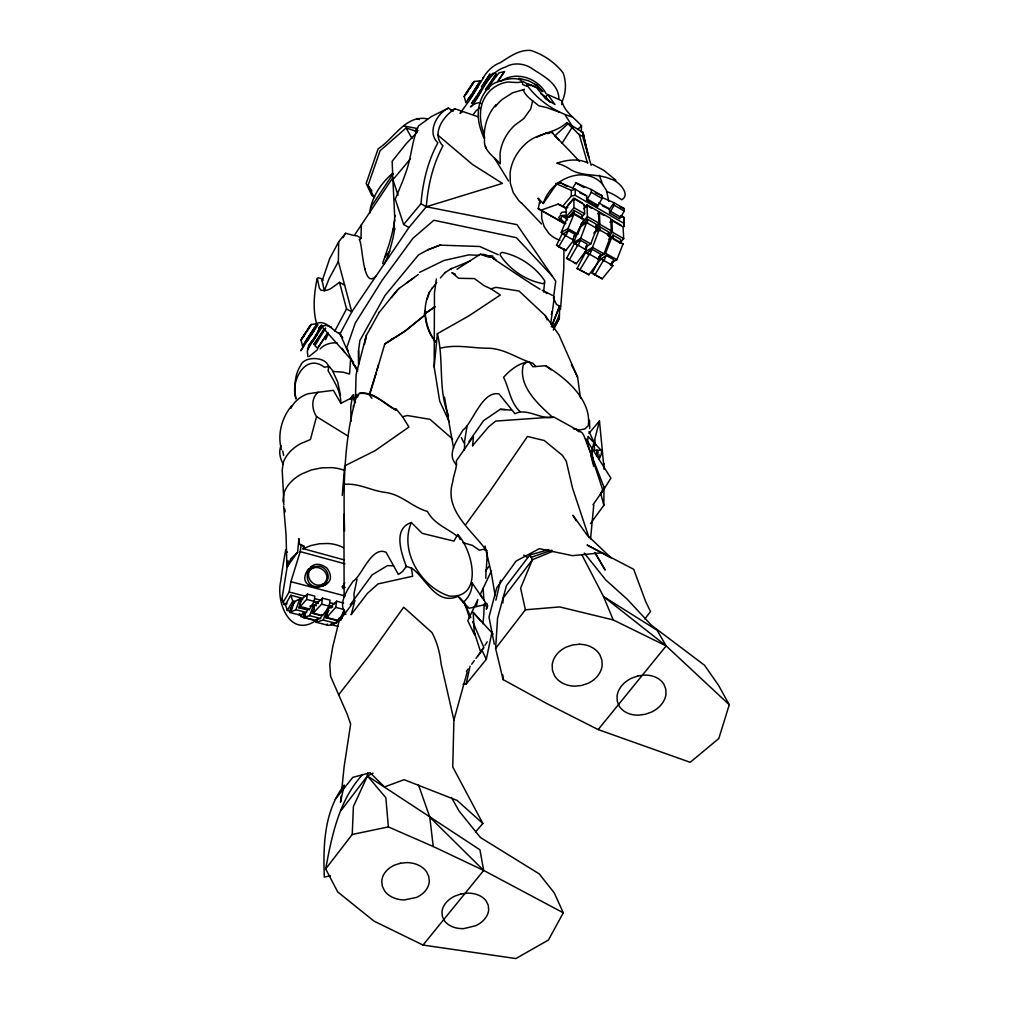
<?xml version="1.0" encoding="UTF-8"?>
<svg xmlns="http://www.w3.org/2000/svg" width="1009" height="1009" viewBox="0 0 1009 1009"><rect width="100%" height="100%" fill="white"/><g stroke="black" fill="none" stroke-linecap="round" stroke-linejoin="round"><path stroke-width="1.5" d="M455.5 274.322L451.868 272.581L458.565 278.282L474.432 278.585L484.106 285.686L491.017 288.851L500.35 294.981L468.996 315.817L437.376 333.664C444.174 360.528 437.729 389.562 448.614 415.847M358.536 364.098L358.561 350.691L359.847 340.638L385.009 295.498L418.495 254.924L427.652 249.904L440.555 244.834M478.468 116.918L455.084 108.846C443.683 115.53 430.767 133.957 442.989 145.826C432.874 164.53 427.955 185.681 426.29 206.769L408.935 227.517L351.775 311.844L340.033 333.891L353.087 363.341L357.64 371.236M591.312 189.49L602.058 195.746L602.058 198.533L597.429 206.643L586.645 200.425L591.299 192.29L591.312 189.49L575.407 182.654M608.742 201.308L606.535 190.55L602.171 183.815A37.447 31.052 -44.4 0 0 579.721 174.885C563.312 175.97 548.114 187.75 543.296 203.477L538.175 198.445L540.017 201.056L540.156 203.225M586.645 200.425L586.67 195.847L575.294 189.263L559.15 182.175M590.442 523.621L603.836 505.332L603.987 486.565M604.126 469.362L599.46 420.917L588.941 433.391M449.27 421.8L439.684 401.103L434.173 367.036L434.463 292.862L436.38 279.001M350.665 358.586L349.543 374.011L343.249 372.233L332.92 371.388M620.636 215.485L623.802 217.301L624.256 226.571L623.89 223.342L575.206 195.292L575.294 189.263L571.359 190.411L555.606 183.436M538.049 198.243L539.79 200.93L538.251 208.573L540.849 210.238L558.128 204.121L562.833 206.076L571.258 196.112L571.359 190.411M338.356 261.558L329.161 278.497L324.33 290.693L322.148 280.906C325.39 280.414 318.68 276.693 317.242 278.181L319.323 287.918L320.786 290.151L324.431 290.731L327.723 289.936A72.181 21.328 -71.3 0 0 331.532 288.095L339.529 282.331L346.541 308.943L351.775 311.844L338.356 261.558L338.709 241.731L345.633 233.281L354.222 235.576L392.64 177.962M553.298 330.082L559.352 318.377L559.604 306.08L556.539 304.504L553.437 298.122L555.757 281.196L516.999 224.654L426.29 206.769L420.993 203.717C422.721 182.629 427.702 161.49 437.856 142.799C426.693 132.318 436.683 113.601 448.324 108.127L453.281 111.091M502.898 602.865L502.974 599.787M375.903 276.239C362.37 290.176 362.899 243.169 359.28 239.726L361.008 238.439L361.348 224.906M355.408 399.564L356.101 374.553L366.343 335.278L370.543 328.064M544.595 282.709L544.658 280.767C535.211 266.565 518.891 255.529 502.116 252.389L500.426 253.246L500.224 255.126C509.558 269.479 526.13 280.704 543.019 283.655L544.595 282.709L543.611 292.03M566.705 122.619L583 132.381C584.93 139.217 578.548 134.765 575.887 131.347A106.752 12.461 34.6 0 0 571.989 127.626L566.705 122.619C554.748 134.197 536.75 132.406 525.033 144.363A41.949 35.29 -45.3 0 0 510.087 172.993L510.302 183.171L513.203 192.505L518.576 200.337A43.866 36.892 -45.3 0 0 521.552 203.112M342.682 337.775L340.033 333.891C332.302 330.902 325.983 319.412 316.536 323.46C312.613 308.981 314.127 293.745 316.99 279.19M451.477 797.564L459.082 811.034L480.423 837.508L539.235 873.882L554.294 892.952L563.287 912.804L548.442 940.022L515.864 958.55L423.023 945.067L373.973 921.103L337.725 891.943L325.68 868.926L352.242 834.468L353.402 806.544L367.44 775.934L367.755 772.944M467.18 672.082L453.911 720.06L452.751 766.916L482.832 823.458L475.706 831.794M298.916 538.718L298.689 543.813L304.037 546.298M357.035 394.279C343.804 438.398 343.3 485.354 344.548 531.062M581.209 132.04L581.537 125.759C574.663 118.154 564.056 111.457 561.937 100.887L547.61 94.43L545.907 96.952L549.93 102.262M486.25 570.703L487.271 552.831M584.236 553.033L605.841 580.011L627.22 599.232L651.347 625.164L704.559 665.284L718.572 685.376L729.267 704.761L718.812 738.512L690.194 762.312L598.173 729.583L546.802 703.55L503.075 679.587L495.621 648.421L497.551 618.214L506.48 585.611L529.788 555L548.921 549.552M369.735 213.189C371.249 197.613 380.973 183.285 392.615 173.283M486.817 606.409L486.351 609.196A21.63 6.432 -41.3 0 0 487.675 605.577L472.187 583.051C472.187 590.505 468.769 597.719 463.068 602.537M590.555 538.894L593.771 504.941M425.104 310.52C425.331 320.938 428.472 332.44 435.043 340.752M485.846 578.308L486.01 570.186M342.265 495.457L344.7 465.855L375.146 450.67L408.935 427.034L402.553 416.78L395.881 408.67M472.59 445.726L473.448 436.304L456.358 460.823C457.153 468.365 453.52 474.634 452.738 481.911C443.771 510.844 472.237 530.204 486.754 551.053M297.605 552.289L290.769 558.835L287.351 566.919L287.439 565.166L287.439 566.276L297.605 552.289L298.904 539.096L298.929 543.876L303.823 546.235L303.217 548.694L344.195 559.894M434.173 367.036L437.376 333.664M464.241 443.38L467.053 426.101M341.13 796.088L340.5 802.231L344.22 785.09C324.003 811.375 323.12 845.428 324.305 877.061L330.41 875.85M341.748 789.959L344.094 766.941L350.653 724.071L347.285 714.397L330.599 676.345L329.779 664.527L332.756 646.731L339.062 621.229L354.928 600.368L351.321 614.355M560.5 309.46L563.779 268.709L563.968 248.605M484.307 133.428C484.85 122.821 489.05 112.516 496.062 104.545M384.265 263.917L388.831 253.927L392.892 238.628L394.696 228.904L393.787 226.571L394.923 215.358M309.284 609.676L314.177 601.364L314.821 596.105L307.316 594.15L300.695 600.178L299.774 607.241L309.284 609.676L309.372 608.906M299.774 607.241L306.635 599.409L307.316 594.15M342.101 618.038L342.858 612.122M550.7 323.914L554.357 296.923L553.991 297.882M288.145 560.827L281.952 598.841L284.336 604.845L283.201 602.133L289.154 592.006L290.895 581.688L300.215 551.633L301.06 545.478M329.199 606.157L330.044 600.141L322.476 598.16L314.253 605.917L313.181 613.195L322.64 615.616L329.199 606.157L321.619 604.189L313.181 613.195M482.756 623.739L483.336 619.614A130.262 40.209 71.1 0 0 484.03 605.047M321.619 604.189L322.476 598.16M471.884 584.564L472.162 583.076M344.712 611.101L338.154 620.485L326.664 617.533L335.732 607.38L336.678 601.213L343.665 603.041M326.664 617.533L327.963 609.272L336.678 601.213M597.795 451.073L597.757 453.445L596.874 449.863M364.476 344.384L365.926 336.691M365.271 341.004L366.544 334.975M462.286 111.848L460.041 113.323L470.118 99.424L483.639 77.529L482.933 78.172C486.906 71.462 492.569 65.459 500.06 62.785C509.293 57.046 518.866 49.504 530.734 50.45C543.195 54.335 555.127 62.571 563.11 72.9C566.528 82.322 566.263 93.282 561.685 102.3L561.874 104.532M325.68 868.926C331.81 835.704 339.011 800.112 362.66 774.471M463.068 684.266L466.108 684.152L486.313 659.306L492.039 631.823M587.604 442.447L587.982 436.405L601.667 450.809L601.225 454.542L599.094 459.309L599.005 454.403M466.108 684.152L470.08 666.117M592.989 504.803L604.454 488.381L583.82 435.472L581.991 432.596L553.55 416.881L552.781 417.373C538.365 404.483 517.768 386.006 523.356 364.728L527.177 361.928L528.968 361.752L532.866 366.772L545.667 365.699C565.683 377.858 591.753 399.778 588.31 425.647L584.816 428.964L579.242 429.96L573.276 428.762M476.261 606.434L477.825 599.523L467.785 620.699L474.344 634.371L473.183 612.413L493.086 634.068M495.886 600.204L500.578 580.162M532.638 100.9L530.696 109.022L523.747 118.621L514.792 125.217A41.609 35.227 -45.8 0 0 500.035 153.696L500.262 163.849C493.943 156.635 483.488 150.795 484.471 139.746M322.148 280.906L329.703 258.581L338.709 241.731M599.46 420.917L590.732 454.971L593.658 466.208L591.854 450.594M376.862 370.618L384.795 343.918L405.265 330.876L424.928 314.972L426.101 312.941M378.501 364.917L369.307 394.633M352.267 396.196L349.82 398.807L340.853 403.323L333.361 390.332L318.15 392.287C310.797 398.278 311.844 409.339 316.549 416.641L310.419 439.558L300.959 443.493A38.594 27.243 -12.6 0 0 283.226 462.828L282.217 470.257L283.895 501.839M551.318 314.367L552.188 311.403M552.781 417.373C540.13 419.441 526.584 407.598 514.956 413.728L499.077 393.951C482.163 390.269 472.578 423.288 462.942 430.074C457.304 439.874 445.814 454.794 456.724 464.998M342.946 588.625L344.725 582.66M369.786 394.292L376.496 372.371M353.491 394.67L353.44 394.809A157.82 80.203 37.4 0 0 350.741 407.295L351.056 421.321M427.198 299.181L429.38 292.244L432.47 287.805M429.594 291.929C421.724 308.212 424.284 328.442 435.749 342.228M406.4 566.276L402.553 571.51L398.391 574.449L386.081 552.314C371.552 545.402 361.613 576.555 353.1 581.184C346.945 590.416 337.473 603.622 345.91 614.38M382.575 263.5L388.831 245.073A163.042 32.502 -61 0 0 393.106 229.056A165.489 32.969 -61 0 0 394.834 219.899M307.947 329.098L311.075 324.557L317.04 323.675L302.523 345.999L301.01 340.008L305.765 332.402M374.276 197.663L368.045 185.454L380.078 150.732L406.11 127.979L414.964 130.855L418.003 130.539M298.967 614.809L299.332 613.8M302.814 599.787L299.812 599.005L293.733 601.818L289.835 612.476L300.316 615.149L306.433 612.438L307.896 608.427M291.475 610.218L293.972 602.587L290.125 609.108L290.945 611.656L290.201 611.467M289.835 612.476L295.889 609.726L299.812 599.005M306.118 609.613L298.752 607.721L301.325 600.645M559.516 306.042L551.292 326.828M339.037 618.176L337.574 622.124L330.99 624.584L331.356 623.575M340.752 620.409L342.316 616.171M560.386 214.022L562.026 212.155L566.541 211.903M585.144 249.248L587.112 244.027L580.352 240.243L576.316 242.765L575.811 244.102M586.103 246.789L590.769 243.888L596.622 228.286L586.595 222.585L579.607 227.038M598.614 259.3L600.582 254.079L591.955 249.248L586.86 253.145L589.975 254.482L591.955 249.248M598.867 256.942L604.013 253.852L610.659 236.144L599.22 229.636L593.86 232.953M576.227 244.027L573.705 242.627L580.692 238.225L586.595 222.585M580.352 240.243L578.371 245.464L574.487 243.371L566.617 258.354L569.303 259.855L577.766 245.111M573.705 242.627L579.078 228.45M585.939 249.135L587.049 246.183M588.247 253.978L584.816 252.073L592.497 247.394L599.22 229.636M311.075 324.557L308.439 328.846M317.494 618.58L316.094 622.238L323.233 620.056L327.711 608.402M335.089 620.043L325.718 617.634L328.455 610.495M326.929 625L327.32 623.991M316.094 622.238L328.518 625.403L335.745 623.259L336.855 620.346M302.523 345.999L303.28 344.573M559.604 306.307L551.822 326.235M304.958 613.434L303.368 617.521L314.24 620.283L320.484 618.467L322.022 614.494M305.462 615.061L304.403 617.785L303.558 615.225L305.021 612.74M303.368 617.521L309.549 615.667L313.673 605.047L316.397 605.753M319.601 615.162L312.273 613.283L314.177 608.377M464.682 442.585L464.392 450.342M611.656 264.875L613.724 259.603L606.132 255.34L601.112 258.96M612.286 262.214L616.903 259.691L623.058 243.926L611.731 237.493L608.843 239.12M602.411 259.25L598.627 257.131L605.514 253.309L611.731 237.493M606.132 255.34L604.063 260.625L599.787 258.216L592.182 273.162L602.234 278.825L612.98 265.607L610.495 264.207M281.082 445.675C278.358 451.679 280.174 458.742 283.277 464.266M572.797 239.675L574.991 234.328L568.193 230.506L563.299 234L565.973 235.866L568.193 230.506M573.642 236.32L577.716 234.088L583.87 219.13L574.184 213.618L567.411 217.452L561.218 232.373L566.074 235.097M559.44 314.43L556.741 320.988L552.617 327.37M561.218 232.373L567.991 228.614L574.184 213.618M357.35 397.269L359.204 393.56C373.317 391.555 384.29 404.004 395.831 410.184M334.824 331.028L346.541 308.943M325.566 339.667L328.013 334.345M351.094 614.746L367.226 593.595L377.984 583.934L412.668 576.24L411.382 568.017M357.035 579.229L353.919 594.011L354.285 599.75M411.369 522.536C399.072 550.927 421.018 587.112 449.232 596.054C484.232 598.917 472.666 550.17 457.745 534.467L453.924 541.101L422.191 533.357L411.369 522.536C392.413 528.602 401.582 553.487 406.299 566.415M480.297 594.326L491.509 570.69M472.313 83.987L474.028 81.527L480.309 80.859L472.754 92.878M318.062 331.406L317.419 332.566M573.768 240.23L565.658 250.61L558.696 246.764L556.489 245.162L562.328 233.457L563.299 234M468.012 99.248L469.122 98.037M471.468 94.644L465.906 102.54L466.259 101.846M425.874 313.257L435.245 306.496M313.736 330.75L314.455 329.59L313.522 330.889M474.142 81.464L472.023 84.907M465.906 102.54L464.178 96.486L465.59 94.178M465.111 94.985L466.826 92.79M577.06 268.495L585.51 252.452L589.407 254.117L579.935 269.794L577.06 268.495L588.953 274.763L599.964 260.007L589.016 253.94M602.512 489.97L600.721 493.363L603.836 505.332M609.575 212.962L609.486 209.027L614.103 202.746L624.205 208.623L624.281 211.07L619.703 218.751L609.575 212.962L614.178 205.243L614.103 202.746L601.805 197.398M485.783 603.874L485.316 605.993L484.383 603.395M370.328 328.366L379.334 312.159M476.803 88.224L476.942 87.783M470.396 97.608L470.017 98.365L472.401 95.01M465.855 524.428L488.179 493.754L527.48 436.456L544.255 440.529L562.29 455.248L566.226 461.063L572.444 487.826L589.004 537.658M350.476 399.4L352.507 395.768L355.597 402.301M554.13 327.471L559.276 318.541M309.195 344.737L308.313 346.327L312.651 340.033M477.03 87.909L477.598 86.9L476.652 88.086M478.216 84.125L469.185 98.176M594.957 274.814L603.47 260.309M301.754 599.182L302.296 598.261L290.857 595.285L285.408 604.555L287.275 610.458L291.588 611.555M287.275 610.458L292.761 601.137L290.857 595.285M313.358 619.74L300.871 616.562L303.141 612.728M558.696 246.764L565.33 235.551L562.328 233.457M472.742 83.747L473.41 82.561L472.944 83.104M328.505 606.144L329.06 605.223L330.082 605.488L331.053 608.15M331.57 606.939L332.125 606.018L332.592 607.204M342.997 237.67L345.633 233.281M480.473 90.507L481.053 89.524M475.63 99.159L477.207 96.624M473.145 100.925L471.796 103.359L480.473 90.684M303.911 345.204L300.808 350.779L318.037 324.696M314.669 327.534L305.298 341.95M325.529 328.291L314.909 345.734L317.583 348.206L328.152 332.856M312.765 340.992L311.857 342.556L317.381 334.029M302.814 337.019L301.741 338.873L302.448 337.939M309.284 327.496L310.343 325.68L309.612 326.639M313.849 330.662L311.289 334.685M322.741 326.121L307.505 349.303L307.795 348.572L309.977 344.801L307.266 351.17L307.909 356.732M481.785 87.19L490.008 73.972L481.407 86.724M464.985 95.06L468.277 89.978M320.748 328.669L322.388 326.033M414.964 130.855L417.625 127.966M315.83 335.127L319.361 329.287M604.454 488.381L610.924 478.14L585.901 438.764L602.991 490.677L600.166 494.536M471.569 95.729L472.338 94.518M311.831 333.84L312.689 332.503M472.515 84.214L470.055 87.972M303.255 336.262L307.026 330.435M307.43 330.422L308.855 328.253M465.83 93.711L469.412 88.187M314.808 336.729L316.498 334.206M313.37 340.033L314.783 337.838M579.456 161.44L576.606 158.312A616.032 84.251 33 0 0 562.076 143.139L571.989 127.626M483.425 647.753L481.911 650.124L486.313 659.306M484.951 645.369L487.221 641.812M312.361 333.046L310.394 336.098M471.707 95.502L472.78 93.887M307.669 330.107L305.046 334.118M471.43 85.891L467.608 91.705M313.66 338.62L315.123 336.363M317.583 348.206L326.903 333.941M477.648 94.922L482.87 86.572L481.911 87.745M312.21 340.815L313.723 338.393M497.853 81.615L504.475 71.576L498.976 72.875L486.351 89.675L485.581 89.309L496.289 73.884L486.351 89.675L489.113 88.653M323.889 329.186L313.786 344.599L325.453 328.215M306.887 330.7L309.359 326.941M305.197 333.853L302.7 337.637M311.34 334.055L312.248 332.693M370.404 207.841L393.106 173.75M473.12 94.014L477.686 86.749L476.563 88.287M320.219 326.323L318.693 328.619L321.404 324.936M477.913 95.54L479.325 93.446M469.374 88.3L470.686 86.282M311.592 333.727L312.374 332.554M309.397 337.624L306.786 341.395M315.502 336.754L317.129 334.357M304.125 335.467L301.01 340.008M472.162 95.426L473.221 93.799M470.459 86.673L471.859 84.554M476.563 96.536L474.634 99.361M466.435 93.433L467.835 91.302M472.048 95.54L472.893 94.291M311.655 341.509L309.839 344.082M543.296 203.477L556.413 184.37L556.073 183.638L560.512 182.768L566.743 186.362M572.595 187.977L576.063 182.932L584.009 187.548M471.468 85.197L472.843 83.129M498.269 80.304L504.475 71.576M350.211 604.807L372.094 574.916L387.481 565.595L393.586 565.822M469.059 441.45L483.551 420.665L500.224 409.339L505.433 409.553M318.012 331.129L318.857 329.943M481.608 88.805L492.581 73.443L495.23 73.14M465.981 94.001L464.178 96.486M479.931 92.563L480.889 91.315L475.832 99.134M315.804 325.302L317.04 323.675M466.398 671.363L468.151 668.992M471.657 664.237L474.293 660.681M476.046 658.309L483.916 647.639L472.666 621.695M408.935 227.517L403.65 224.49L420.993 203.717M566.617 258.354L576.29 263.715L586.481 249.992L577.4 244.922M644.89 618.933L650.502 611.53L645.722 601.667L633.69 569.29L587.061 544.999L611.101 557.901L587.024 534.934L572.935 515.296L576.076 520.644M341.029 810.555L367.44 775.934L373.04 773.171M503.012 598.261L532.437 559.692L552.478 551.431M473.915 100.358L473.221 101.203M495.621 648.421L525.386 609.802L559.654 606.926L613.232 619.93L666.167 645.911L729.267 704.761M473.36 114.269L476.349 110.448L479.843 107.9M397.66 289.545L379.132 312.462M391.555 297.378L399.034 288.36M479.477 81.767L480.309 80.859M432.243 288.12L436.758 282.47M335.265 799.254L352.822 777.359L370.177 772.78L384.454 786.957L404.104 779.68L457.09 800.414L482.832 823.458M485.72 570.539L489.365 566.011M477.787 655.938L480.763 652.281L474.243 632.063L474.962 634.938M384.87 257.118L389.714 251.153M423.023 945.067L483.689 870.439L479.931 849.792L367.44 775.934L385.854 797.741L388.364 826.913L433.227 846.526L483.689 870.439L563.287 912.804M598.173 729.583L666.167 645.911L657.149 630.284L603.496 596.533L581.739 554.509M291.525 406.022C281.65 417.84 277.248 434.69 281.448 449.673M338.683 694.76L369.508 655.131L403.688 607.204L431.915 632.504A73.178 46.654 -83.2 0 1 441.097 663.859L453.911 720.06M352.557 395.856L353.44 394.809L354.689 403.171M567.79 205.407L573.957 198.13L582.584 203.086M573.806 198.596L566.087 207.715L566.238 216.847L573.995 207.703L573.806 198.596L584.362 204.676L584.627 213.782L581.714 217.187M582.622 218.411L581.979 218.776L581.878 214.841L574.146 210.427L568.723 217.477L573.125 214.993M472.527 445.801L488.558 426.933L495.684 421.081L550.876 417.196M583.593 205.584L584.362 204.676M583.744 208.749L587.049 204.865L598.476 211.423L598.917 223.153L596.067 226.47M580.755 224.364L587.402 216.594L587.049 204.865M581.222 226.445L587.44 219.18L596.067 224.099L596.205 228.047M323.902 583.442C333.386 574.979 318.176 561.723 309.864 570.135M325.251 584.728L327.156 582.483M597.87 213.782L599.422 211.978L610.748 218.486L611.303 230.872L607.494 235.261M596.092 228.778L599.888 224.364L599.422 211.978M594.452 233.079L599.787 226.899L608.351 231.767L608.515 235.728L609.196 235.311M609.877 222.333L611.921 219.949L621.267 225.322M308.514 568.849C290.617 593.998 344.271 592.144 326.954 568.08C304.705 551.646 298.046 594.894 324.305 585.308M608.503 236.674L612.387 232.196L611.921 219.949M610.319 238.263L613.043 235.135L620.573 239.423L620.775 243.371L613.22 239.083L613.043 235.135M619.791 243.093L623.688 238.641L623.07 226.899L611.845 220.454L611.076 221.349L612.009 221.892M440.365 277.942L445.284 272.38M410.486 158.779L392.917 179.741L394.708 217.162M610.445 265.064L612.602 262.807L611.744 262.075M320.118 348.963C324.28 344.271 331.066 342.404 337.17 342.896M557.208 320.521L559.352 318.377M577.64 129.619L581.537 125.759M598.287 259.994L600.494 257.837M610.445 264.875L612.602 262.807M417.373 132.002L406.35 143.518L392.135 161.289L392.917 179.741L398.076 195.153M567.953 123.817L555 135.748L551.633 132.179L552.768 132.847M374.717 196.919L371.88 195.557L366.141 183.499L378.148 148.79C394.33 138.498 405.555 114.37 427.639 118.885M309.334 356.354L317.658 349.581M424.057 314.026L426.706 312.26M424.713 315.287L405.05 331.192L384.58 344.233M390.357 340.298L392.741 338.444M390.142 340.613L392.526 338.747M426.176 312.664L435.018 306.812M398.82 288.662L418.306 274.486M406.652 282.898L414.283 277.5M316.523 620.182C289.848 638.924 275.558 601.831 280.843 580.793A369.584 119.024 -64.7 0 1 285.736 549.842L287.111 552.264M321.808 584.879C335.19 580.2 325.075 560.941 313.496 567.562C301.767 573.175 313.017 590.126 323.359 583.744M445.07 272.695L451.691 268.381M457.014 269.252L480.196 254.268L483.828 254.445L493.969 257.509M500.956 81.363C515.763 70.365 538.049 78.185 546.172 93.837M622.402 244.292L623.058 243.926M419.504 272.405L443.922 260.486L468.945 254.861L479.376 255.353M470.244 260.915L450.153 269.239M298.752 607.721L300.934 606.724L306.85 608.25M448.324 108.127L431.411 116.54L418.458 125.923C411.622 141.437 411.483 158.363 405.265 174.002A72.547 27.874 -56 0 1 401.96 182.894L395.263 199.202L403.65 224.49M536.271 137.388L545.642 133.377L551.948 132.356M302.75 548.883L310.797 545.592L319.487 543.75L328.202 543.498A34.382 23.119 -12.4 0 1 343.363 547.698M427.652 249.904L440.34 245.137L479.767 246.499L498.194 254.735M451.137 110.309L455.084 108.846M311.012 567.159L313.913 566.125M531.1 557.334L551.772 550.182M309.94 606.207L313.673 605.047M426.29 206.769L502.432 183.398L472.565 164.517L437.792 135.067M491.017 288.851L495.911 287.351L519.03 291.008L545.264 315.552L558.835 334.66L577.577 377.063L580.503 398.227M325.718 617.634L327.849 616.978L326.802 616.713M312.273 613.283L314.354 612.665L313.307 612.387M402.553 416.78L407.308 415.531L429.998 419.328L452.625 439.104M352.242 834.468L388.364 826.913M571.258 196.112L575.206 195.292M359.418 393.258C373.532 391.24 384.505 403.688 396.045 409.881M528.968 361.752C518.777 363.026 510.012 370.076 503.579 377.316C509.141 388.326 510.163 402.2 519.862 411.495M542.199 290.251L552.377 295.322M440.731 348.118C456.043 344.246 471.178 348.017 486.489 348.206C503.958 347.878 516.835 358.599 532.777 363.177L535.792 366.519M579.317 644.259L572.734 644.94L566.465 647.009A25.994 21.328 -8.5 0 0 552.163 665.158L552.491 670.581L554.509 675.639A24.569 20.142 -8.4 0 0 575.054 686.158L581.562 685.489L587.768 683.446A26.007 21.34 -8.4 0 0 602.146 665.486L601.881 660.063L599.939 654.98A24.569 20.155 -8.5 0 0 579.317 644.259M602.714 552.667L572.444 555.656L539.348 548.682L516.129 561.054L496.705 587.906L488.987 617.092L494.309 644.221M393.106 229.056L394.696 228.904M318.15 392.287L308.149 393.75A42.87 35.391 53.9 0 0 290.68 408.481M545.642 133.377L548.77 133.491M564.876 215.346L560.361 215.598L558.734 217.452L560.399 220.416L564.889 223.683M565.872 216.367L562.089 216.569L560.727 218.133L562.114 220.618L565.885 223.355M500.224 409.339L510.844 410.095M485.329 255.63L492.77 255.971M481.003 103.435C478.632 100.345 466.99 108.291 471.329 106.639C482.403 93.232 487.196 72.446 505.698 66.972C513.846 62.079 525.033 63.453 532.601 68.953C543.473 76.167 558.948 83.722 558.885 99.071M369.206 394.62L371.93 398.366M344.838 484.295C359.128 483.109 371.337 490.74 385.022 492.354C401.557 494.385 412 507.086 427.425 511.437C433.984 523.898 446.836 528.085 456.963 536.031M355.307 235.702L357.489 235.955L361.008 238.439M345.116 587.251L342.026 586.733L344.637 587.906M404.155 126.037L416.54 128.357M601.213 450.279L594.578 450.405C593.355 434.299 597.328 453.81 594.616 439.823M518.689 78.273L528.35 80.707L537.28 85.437M309.549 615.667L320.484 618.467M323.233 620.056L335.745 623.259M314.543 620.434L317.293 621.14M330.99 624.584L337.838 626.324M316.473 621.229L317.999 621.607M285.951 603.622L286.997 603.899L286.594 602.638M295.889 609.726L306.433 612.438M292.761 601.137L295.637 601.881M327.837 610.092L328.871 610.369M293.367 602.827L294.111 603.016M587.894 162.966C578.119 158.236 566.717 159.838 556.779 163.206A360.97 124.183 -61.6 0 1 570.741 169.701C582.735 176.84 598.148 173.271 610.861 179.161C618.038 180.409 631.394 194.485 621.733 199.744L618.542 197.613A354.878 130.829 -61.6 0 0 606.447 191.483M289.154 592.006L305.803 596.344M314.884 598.715L320.938 600.292M330.019 602.663L334.559 603.849M306.635 599.409L316.75 602.02L316.208 602.941L315.174 602.676M335.732 607.38L344.132 609.575M290.315 596.218L291.349 596.483M547.61 94.43L555.038 104.545L545.579 98.844L536.801 87.871L530.52 84.907L526.711 84.781C537.318 99.664 554.723 111.961 572.582 117.057M290.895 581.688L345.116 595.978M300.215 551.633L344.99 563.829M463.03 542.703L472.313 545.327L479.414 550.258L483.248 549.262L487.07 550.914M405.87 566.276L411.773 568.143C425.975 578.17 436.229 606.056 458.061 596.306L463.459 602.423M559.705 112.276L546.31 107.459L538.655 105.756C533.37 100.875 525.752 96.94 523.267 89.889L524.466 89.385L512.686 92.765L502.205 99.424A46.25 44.762 -83.2 0 0 495.331 106.752M480.196 254.268L489.024 257.181L491.951 257.144L495.722 260.171M528.565 84.088L537.658 87.682L542.892 91.68L537.52 85.664L534.631 84.39M487.334 604.139L469.084 608.263L463.32 602.259M597.353 258.884L599.964 260.007M595.31 192.833L602.058 195.746M416.957 118.532L419.416 119.604M620.081 206.807L624.205 208.623M579.721 192.769L586.67 195.847M602.348 205.849L609.486 209.027L598.766 202.834M526.95 86.358L522.7 84.453C523.419 73.115 493.54 81.073 490.538 86.03C479.552 95.376 476.084 111.305 479.477 124.927C479.527 126.276 487.082 149.017 483.715 132.948C480.17 123.502 479.25 113.134 482.151 103.385C485.96 92.021 496.125 83.432 508.107 82.032C513.089 82.107 518.109 83.381 522.927 81.401L530.57 85.601M620.976 216.04L623.802 217.301L623.89 223.342M592.283 164.278L603.634 170.193L615.906 180.22M331.545 327.181L326.021 325.352L321.568 326.21L353.566 362.319M584.274 248.819L586.481 249.992M496.062 260.511C510.705 270.021 525.121 280.237 540.067 289.217M579.935 269.794L588.953 274.763M592.182 273.162L602.234 278.825M556.489 245.162L562.265 248.365M573.591 262.214L576.29 263.715M339.529 282.331L344.662 285.194M565.002 235.324L574.096 240.457M574.487 243.371L577.06 244.809M599.787 258.216L602.222 259.578M603.105 260.095L612.98 265.607M580.692 238.225L590.769 243.888M605.514 253.309L616.903 259.691M592.497 247.394L604.013 253.852M538.251 208.573L541.001 210.124M540.799 210.011L564.699 223.569M540.849 210.238L564.964 223.847M567.991 228.614L577.716 234.088M568.042 217.086L568.723 217.477M587.402 216.594L598.917 223.153M599.888 224.364L611.303 230.872M612.387 232.196L623.688 238.641M566.856 206.807L567.827 207.35M562.833 206.076L566.907 208.396M558.128 204.121L566.238 208.737M573.541 213.971L581.979 218.776M610.849 211.524L620.976 217.326M573.995 207.703L584.627 213.782M589.117 206.845L591.842 208.409M598.753 212.382L604.139 215.472M573.024 199.517L573.995 200.072M585.51 206.681L586.469 207.223L586.406 205.294M575.912 429.292L579.052 431.852M614.178 205.243L624.281 211.07M587.616 199.29L598.4 205.521M591.299 192.29L602.058 198.533M545.667 365.699L551.128 369.874M540.811 93.673L545.907 96.952M523.734 555.127L527.669 557.523M316.549 416.641L348.395 436.304M495.923 259.78L492.48 257.636L494.864 259.553M567.525 219.937L562.732 215.863M563.413 249.009L565.658 250.61M666.167 645.911L603.496 596.533L613.232 619.93M342.543 585.775L343.552 586.62M521.249 202.67L541.556 223.935M543.447 290.415L546.815 293.569M338.948 332.819L342.467 337.801M418.508 784.939L429.784 817.126L483.689 870.439M558.999 140.062L555 135.748L562.076 143.139M458.843 597.189L464.569 603.029L470.875 617.571M552.264 276.1L516.368 237.67L433.87 220.252L412.971 238.25L382.31 280.035L355.244 323.107L346.604 348.143L348.269 350.716M473.183 612.413L480.549 620.737M591.148 165.249L582.622 136.303M357.64 369.748L353.087 363.341L357.451 369.849M368.045 185.454L371.955 191.004M508.536 180.989L494.233 157.719M480.297 594.339L482.277 597.971M573.478 128.118L565.305 115.152M463.408 441.892L461.39 437.591M342.076 348.244L344.523 352.116M459.536 597.984L464.695 603.168L469.563 617.937M594.957 552.718L605.173 570.098L595.222 552.97M529.788 555L532.437 559.692L520.619 588.096L525.386 609.802M406.11 127.979L412.025 138.51M340.853 403.323C340.979 391.454 333.702 380.746 328.064 370.681C332.516 357.199 304.832 354.247 300.657 365.435C294.313 375.272 294.111 387.62 295.851 398.896M571.409 364.728L577.577 377.063M588.979 157.467L583.038 134.235M457.745 534.467L460.104 539.487M589.042 431.562L594.818 444.099M599.296 175.276L602.676 184.483M545.264 315.552L547.143 319.815M281.952 598.841L282.999 601.351M300.291 597.669L300.707 598.917M300.039 614.027L300.871 616.562M579.166 134.235L587.415 162.752M473.852 624.445L474.596 627.421M464.909 603.823L465.641 606.8M603.823 463.282L604.164 464.67M393.838 226.344L394.04 227.214M283.97 504.752L282.961 500.54L283.983 493.161A38.809 27.016 -12.5 0 1 301.817 473.902L311.327 469.967L321.606 467.835L331.923 467.634A40.562 28.227 -12.5 0 1 344.473 470.383M485.026 546.046L491.459 573.616L495.154 595.777M583.076 132.885L587.97 155.285M282.734 451.086L283.643 455.437M365.17 268.861L365.346 269.744M592.775 458.906L593.67 463.421M583 132.381L585.901 147.251M592.611 457.443L593.721 463.169M444.439 397.117L453.571 448.185M596.697 451.578L597.53 457.014M295.99 398.505C289.898 381.604 305.323 352.431 324.368 367.226L329.287 366.355L332.453 370.492L337.712 382.02L340.437 395.137M284.765 509.015L285.118 511.891M429.784 817.126L433.227 846.526M283.643 506.114L286.052 534.757L286.833 564.687M561.937 100.887L562.215 103.763M485.493 145.952L485.657 147.793M483.122 588.373L483.904 599.699M353.364 405.492L353.478 407.396M599.787 226.899L599.939 230.847M502.911 674.996L503.075 679.587M587.44 219.18L587.566 223.128M589.496 420.261L589.723 428.598M574.146 210.427L574.235 214.362M541.631 210.566L541.732 218.663L544.128 226.546L548.644 233.155A37.459 31.065 -44.5 0 0 559.945 240.218M358.561 350.691L358.737 363.808M343.905 514.249L344.132 597.303M317.785 602.285L317.242 603.205L318.264 603.483L317.822 602.234M637.701 676.005L631.508 678.225A25.729 20.029 -15.2 0 0 617.054 696.046L617.256 701.205L619.097 705.934A24.317 18.931 -15.2 0 0 638.949 715.141L645.331 714.258L651.461 712.077A25.742 20.041 -15.2 0 0 665.965 694.444L665.839 689.298L664.061 684.531A24.33 18.944 -15.2 0 0 644.158 675.109L637.701 676.005M460.697 894.062L454.882 896.093A24.33 17.91 -9.7 0 0 441.967 912.022L442.421 916.576L444.427 920.725A22.993 16.926 -9.7 0 0 463.888 928.595L475.693 925.72A24.33 17.922 -9.7 0 0 488.671 909.954L488.293 905.401L486.338 901.226A22.993 16.939 -9.7 0 0 466.826 893.179L460.697 894.062M400.434 863.25L394.557 865.117A24.594 19.07 -3 0 0 381.768 881.361L382.323 886.179L384.467 890.67A23.232 18.023 -3 0 0 404.458 899.927L416.414 897.442A24.594 19.083 -3 0 0 429.292 881.374L428.8 876.544L426.719 872.028A23.245 18.036 -3 0 0 406.652 862.607L400.434 863.25"/></g></svg>
